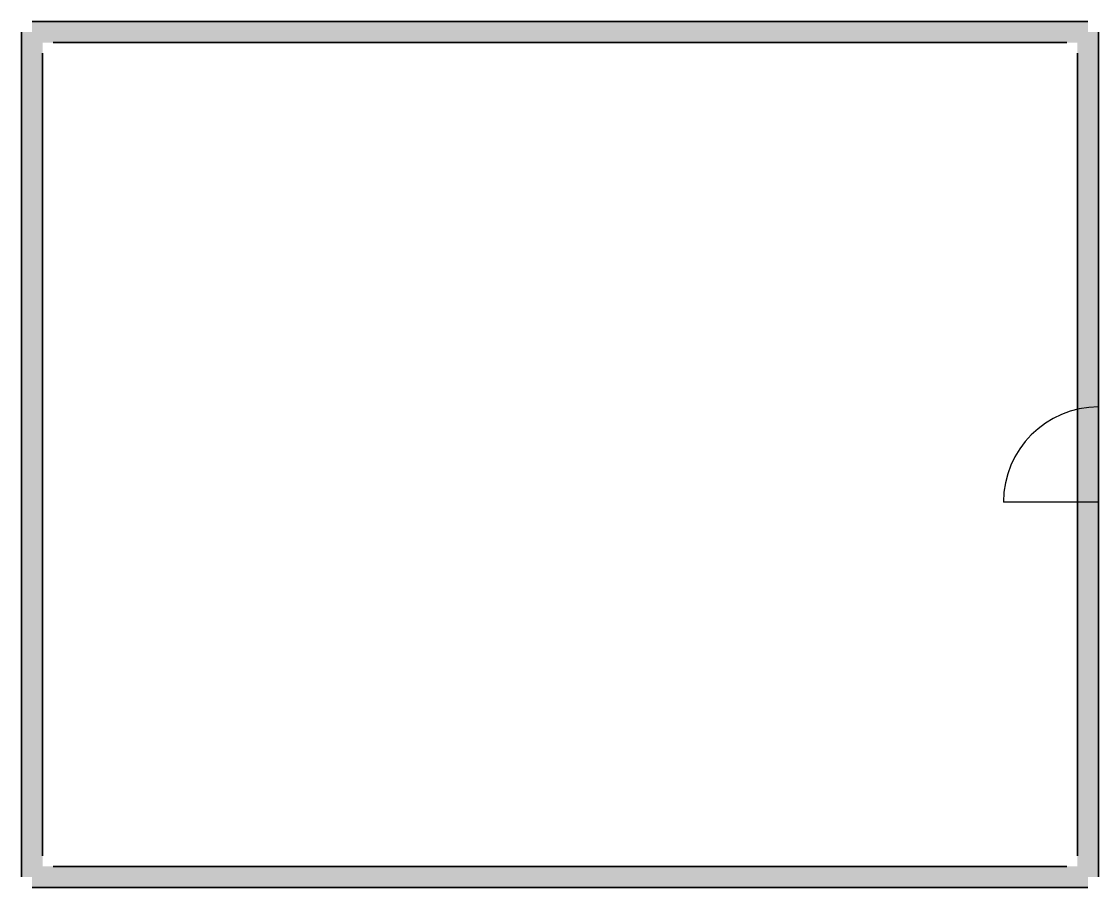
# Model space of a CAD drawing. Header units: millimetres. Extents: x -100 to 10100, y -100 to 8100.
import ezdxf

# ---------------------------------------------------------------- set-up
doc = ezdxf.new("R2010")
doc.units = ezdxf.units.MM
for name, color, linetype, lineweight in [('DOOR', 4, 'Continuous', 25), ('WALL', 7, 'Continuous', 35), ('WINDOW', 4, 'Continuous', 25)]:
    doc.layers.add(name, color=color, linetype=linetype, lineweight=lineweight)

msp = doc.modelspace()

# ---------------------------------------------------------------- hatches: boundary and pattern name
at = {"layer": 'WALL'}
h = msp.add_hatch(color=7, dxfattribs=at)
h.dxf.hatch_style = 1
h.paths.add_polyline_path([(10000, 8100), (0, 8100), (0, 7900), (10000, 7900)])
h = msp.add_hatch(color=7, dxfattribs=at)
h.dxf.hatch_style = 1
h.paths.add_polyline_path([(-100, 8000), (-100, 0), (100, 0), (100, 8000)])
h = msp.add_hatch(color=7, dxfattribs=at)
h.dxf.hatch_style = 1
h.paths.add_polyline_path([(10100, 900), (10100, 8000), (9900, 8000), (9900, 900)])
h = msp.add_hatch(color=7, dxfattribs=at)
h.dxf.hatch_style = 1
h.paths.add_polyline_path([(10100, 0), (10100, 3550), (9900, 3550), (9900, 0)])
h = msp.add_hatch(color=7, dxfattribs=at)
h.dxf.hatch_style = 1
h.paths.add_polyline_path([(0, -100), (4100, -100), (4100, 100), (0, 100)])
h = msp.add_hatch(color=7, dxfattribs=at)
h.dxf.hatch_style = 1
h.paths.add_polyline_path([(1800, -100), (10000, -100), (10000, 100), (1800, 100)])

# ---------------------------------------------------------------- linework, layer by layer
at = {"layer": 'DOOR'}
msp.add_line((10100, 3550), (9200, 3550), dxfattribs=at)
msp.add_arc((10100, 3550), 900, 90, 180, dxfattribs=at)
at = {"layer": 'WALL'}
for p, q in [((10000, 8100), (0, 8100)), ((-100, 8000), (-100, 0)), ((10100, 900), (10100, 8000)), ((9800, 7900), (200, 7900)), ((100, 7800), (100, 200)), ((9900, 900), (9900, 7800)), ((10100, 4450), (10100, 4450)), ((9900, 200), (9900, 3550)), ((10100, 0), (10100, 3550)), ((10100, 3550), (10100, 3550)), ((200, 100), (4100, 100)), ((1800, 100), (9800, 100)), ((0, -100), (4100, -100)), ((1800, -100), (10000, -100))]:
    msp.add_line(p, q, dxfattribs=at)
at = {"layer": 'WINDOW'}
msp.add_line((4100, -100), (5900, -100), dxfattribs=at)

doc.saveas('drawing.dxf')
